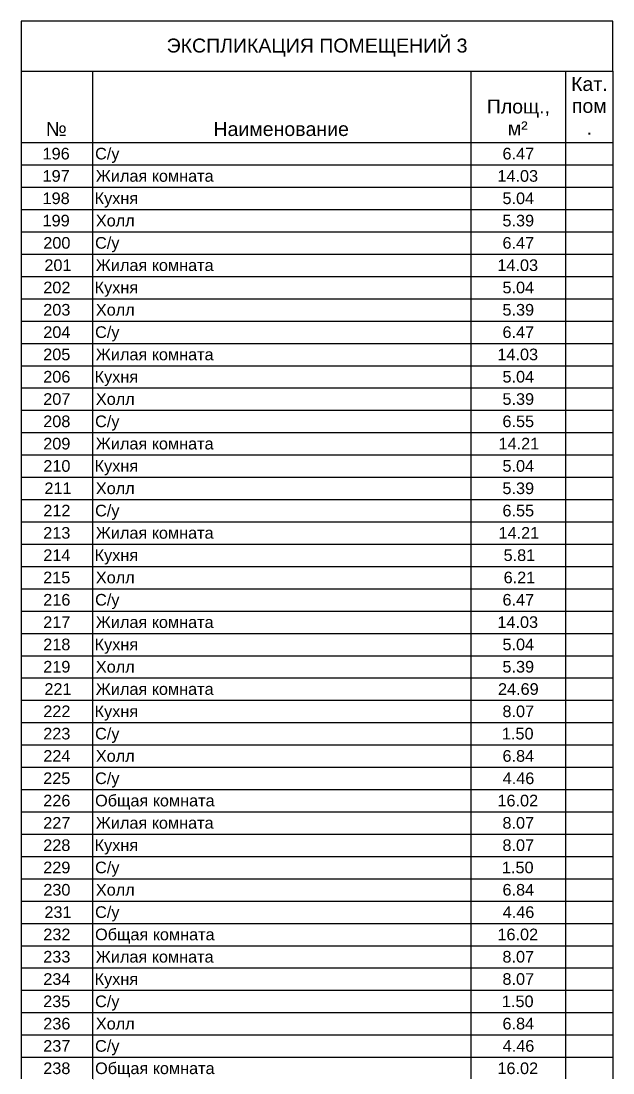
# Model space of a CAD drawing. Header units: millimetres. Extents: x -3463 to 813393, y -106315 to 159215.
# Drawn here: x 311321 to 323826, y 74998 to 97215 of the extents above; entities that cross this region are included whole.
import ezdxf

# ---------------------------------------------------------------- set-up
doc = ezdxf.new("R2010")
doc.units = ezdxf.units.MM
doc.layers.add('PLANS_', color=252, linetype='Continuous')
doc.styles.add('Arial_5', font='arial.ttf', dxfattribs={"height": 2.950599})
doc.styles.add('Arial_6', font='arial.ttf', dxfattribs={"height": 2.458832})

# ---------------------------------------------------------------- blocks, each defined once
blk = doc.blocks.new('A$Ca1e69be8')
at = {"layer": 'PLANS_'}
for p, q in [((-5827, 22141), (-5827, 21083)), ((6678, 22141), (-5827, 22141)), ((6678, 21083), (6678, 22141)), ((-5827, 21083), (-5827, -22837)), ((-5827, 21083), (6678, 21083)), ((-4321, 21083), (-4321, 19567)), ((3675, 21083), (3675, 19567)), ((5678, 21083), (5678, 19567)), ((6678, 21083), (6678, -22837)), ((-4321, 19567), (-5827, 19567)), ((3675, 19567), (-4321, 19567)), ((-4321, 19567), (-4321, 19096)), ((5678, 19567), (3675, 19567)), ((3675, 19567), (3675, 19096)), ((6678, 19567), (5678, 19567)), ((5678, 19567), (5678, 19096)), ((-4321, 19096), (-5827, 19096)), ((3675, 19096), (-4321, 19096)), ((-4321, 19096), (-4321, 18624)), ((5678, 19096), (3675, 19096)), ((3675, 19096), (3675, 18624)), ((6678, 19096), (5678, 19096)), ((5678, 19096), (5678, 18624)), ((-4321, 18624), (-5827, 18624)), ((3675, 18624), (-4321, 18624)), ((-4321, 18624), (-4321, 18153)), ((5678, 18624), (3675, 18624)), ((3675, 18624), (3675, 18153)), ((6678, 18624), (5678, 18624)), ((5678, 18624), (5678, 18153)), ((-4321, 18153), (-5827, 18153)), ((3675, 18153), (-4321, 18153)), ((-4321, 18153), (-4321, 17682)), ((5678, 18153), (3675, 18153)), ((3675, 18153), (3675, 17682)), ((6678, 18153), (5678, 18153)), ((5678, 18153), (5678, 17682)), ((-4321, 17682), (-5827, 17682)), ((3675, 17682), (-4321, 17682)), ((-4321, 17682), (-4321, 17211)), ((5678, 17682), (3675, 17682)), ((3675, 17682), (3675, 17211)), ((6678, 17682), (5678, 17682)), ((5678, 17682), (5678, 17211)), ((-4321, 17211), (-5827, 17211)), ((3675, 17211), (-4321, 17211)), ((-4321, 17211), (-4321, 16740)), ((5678, 17211), (3675, 17211)), ((3675, 17211), (3675, 16740)), ((6678, 17211), (5678, 17211)), ((5678, 17211), (5678, 16740)), ((-4321, 16740), (-5827, 16740)), ((3675, 16740), (-4321, 16740)), ((-4321, 16740), (-4321, 16269)), ((5678, 16740), (3675, 16740)), ((3675, 16740), (3675, 16269)), ((6678, 16740), (5678, 16740)), ((5678, 16740), (5678, 16269)), ((-4321, 16269), (-5827, 16269)), ((3675, 16269), (-4321, 16269)), ((-4321, 16269), (-4321, 15797)), ((5678, 16269), (3675, 16269)), ((3675, 16269), (3675, 15797)), ((6678, 16269), (5678, 16269)), ((5678, 16269), (5678, 15797)), ((-4321, 15797), (-5827, 15797)), ((3675, 15797), (-4321, 15797)), ((-4321, 15797), (-4321, 15326)), ((5678, 15797), (3675, 15797)), ((3675, 15797), (3675, 15326)), ((6678, 15797), (5678, 15797)), ((5678, 15797), (5678, 15326)), ((-4321, 15326), (-5827, 15326)), ((3675, 15326), (-4321, 15326)), ((-4321, 15326), (-4321, 14855)), ((5678, 15326), (3675, 15326)), ((3675, 15326), (3675, 14855)), ((6678, 15326), (5678, 15326)), ((5678, 15326), (5678, 14855)), ((-4321, 14855), (-5827, 14855)), ((3675, 14855), (-4321, 14855)), ((-4321, 14855), (-4321, 14384)), ((5678, 14855), (3675, 14855)), ((3675, 14855), (3675, 14384)), ((6678, 14855), (5678, 14855)), ((5678, 14855), (5678, 14384)), ((-4321, 14384), (-5827, 14384)), ((3675, 14384), (-4321, 14384)), ((-4321, 14384), (-4321, 13913)), ((5678, 14384), (3675, 14384)), ((3675, 14384), (3675, 13913)), ((6678, 14384), (5678, 14384)), ((5678, 14384), (5678, 13913)), ((-4321, 13913), (-5827, 13913)), ((3675, 13913), (-4321, 13913)), ((-4321, 13913), (-4321, 13442)), ((5678, 13913), (3675, 13913)), ((3675, 13913), (3675, 13442)), ((6678, 13913), (5678, 13913)), ((5678, 13913), (5678, 13442)), ((-4321, 13442), (-5827, 13442)), ((3675, 13442), (-4321, 13442)), ((-4321, 13442), (-4321, 12971)), ((5678, 13442), (3675, 13442)), ((3675, 13442), (3675, 12971)), ((6678, 13442), (5678, 13442)), ((5678, 13442), (5678, 12971)), ((-4321, 12971), (-5827, 12971)), ((3675, 12971), (-4321, 12971)), ((-4321, 12971), (-4321, 12499)), ((5678, 12971), (3675, 12971)), ((3675, 12971), (3675, 12499)), ((6678, 12971), (5678, 12971)), ((5678, 12971), (5678, 12499)), ((-4321, 12499), (-5827, 12499)), ((3675, 12499), (-4321, 12499)), ((-4321, 12499), (-4321, 12028)), ((5678, 12499), (3675, 12499)), ((3675, 12499), (3675, 12028)), ((6678, 12499), (5678, 12499)), ((5678, 12499), (5678, 12028)), ((-4321, 12028), (-5827, 12028)), ((3675, 12028), (-4321, 12028)), ((-4321, 12028), (-4321, 11557)), ((5678, 12028), (3675, 12028)), ((3675, 12028), (3675, 11557)), ((6678, 12028), (5678, 12028)), ((5678, 12028), (5678, 11557)), ((-4321, 11557), (-5827, 11557)), ((3675, 11557), (-4321, 11557)), ((-4321, 11557), (-4321, 11086)), ((5678, 11557), (3675, 11557)), ((3675, 11557), (3675, 11086)), ((6678, 11557), (5678, 11557)), ((5678, 11557), (5678, 11086)), ((-4321, 11086), (-5827, 11086)), ((3675, 11086), (-4321, 11086)), ((-4321, 11086), (-4321, 10615)), ((5678, 11086), (3675, 11086)), ((3675, 11086), (3675, 10615)), ((6678, 11086), (5678, 11086)), ((5678, 11086), (5678, 10615)), ((-4321, 10615), (-5827, 10615)), ((3675, 10615), (-4321, 10615)), ((-4321, 10615), (-4321, 10144)), ((5678, 10615), (3675, 10615)), ((3675, 10615), (3675, 10144)), ((6678, 10615), (5678, 10615)), ((5678, 10615), (5678, 10144)), ((-4321, 10144), (-5827, 10144)), ((3675, 10144), (-4321, 10144)), ((-4321, 10144), (-4321, 9672)), ((5678, 10144), (3675, 10144)), ((3675, 10144), (3675, 9672)), ((6678, 10144), (5678, 10144)), ((5678, 10144), (5678, 9672)), ((-4321, 9672), (-5827, 9672)), ((3675, 9672), (-4321, 9672)), ((-4321, 9672), (-4321, 9201)), ((5678, 9672), (3675, 9672)), ((3675, 9672), (3675, 9201)), ((6678, 9672), (5678, 9672)), ((5678, 9672), (5678, 9201)), ((-4321, 9201), (-5827, 9201)), ((3675, 9201), (-4321, 9201)), ((-4321, 9201), (-4321, 8730)), ((5678, 9201), (3675, 9201)), ((3675, 9201), (3675, 8730)), ((6678, 9201), (5678, 9201)), ((5678, 9201), (5678, 8730)), ((-4321, 8730), (-5827, 8730)), ((3675, 8730), (-4321, 8730)), ((-4321, 8730), (-4321, 8259)), ((5678, 8730), (3675, 8730)), ((3675, 8730), (3675, 8259)), ((6678, 8730), (5678, 8730)), ((5678, 8730), (5678, 8259)), ((-4321, 8259), (-5827, 8259)), ((3675, 8259), (-4321, 8259)), ((-4321, 8259), (-4321, 7788)), ((5678, 8259), (3675, 8259)), ((3675, 8259), (3675, 7788)), ((6678, 8259), (5678, 8259)), ((5678, 8259), (5678, 7788)), ((-4321, 7788), (-5827, 7788)), ((3675, 7788), (-4321, 7788)), ((-4321, 7788), (-4321, 7317)), ((5678, 7788), (3675, 7788)), ((3675, 7788), (3675, 7317)), ((6678, 7788), (5678, 7788)), ((5678, 7788), (5678, 7317)), ((-4321, 7317), (-5827, 7317)), ((3675, 7317), (-4321, 7317)), ((-4321, 7317), (-4321, 6846)), ((5678, 7317), (3675, 7317)), ((3675, 7317), (3675, 6846)), ((6678, 7317), (5678, 7317)), ((5678, 7317), (5678, 6846)), ((-4321, 6846), (-5827, 6846)), ((3675, 6846), (-4321, 6846)), ((-4321, 6846), (-4321, 6374)), ((5678, 6846), (3675, 6846)), ((3675, 6846), (3675, 6374)), ((6678, 6846), (5678, 6846)), ((5678, 6846), (5678, 6374)), ((-4321, 6374), (-5827, 6374)), ((3675, 6374), (-4321, 6374)), ((-4321, 6374), (-4321, 5903)), ((5678, 6374), (3675, 6374)), ((3675, 6374), (3675, 5903)), ((6678, 6374), (5678, 6374)), ((5678, 6374), (5678, 5903)), ((-4321, 5903), (-5827, 5903)), ((3675, 5903), (-4321, 5903)), ((-4321, 5903), (-4321, 5432)), ((5678, 5903), (3675, 5903)), ((3675, 5903), (3675, 5432)), ((6678, 5903), (5678, 5903)), ((5678, 5903), (5678, 5432)), ((-4321, 5432), (-5827, 5432)), ((3675, 5432), (-4321, 5432)), ((-4321, 5432), (-4321, 4961)), ((5678, 5432), (3675, 5432)), ((3675, 5432), (3675, 4961)), ((6678, 5432), (5678, 5432)), ((5678, 5432), (5678, 4961)), ((-4321, 4961), (-5827, 4961)), ((3675, 4961), (-4321, 4961)), ((-4321, 4961), (-4321, 4490)), ((5678, 4961), (3675, 4961)), ((3675, 4961), (3675, 4490)), ((6678, 4961), (5678, 4961)), ((5678, 4961), (5678, 4490)), ((-4321, 4490), (-5827, 4490)), ((3675, 4490), (-4321, 4490)), ((-4321, 4490), (-4321, 4019)), ((5678, 4490), (3675, 4490)), ((3675, 4490), (3675, 4019)), ((6678, 4490), (5678, 4490)), ((5678, 4490), (5678, 4019)), ((-4321, 4019), (-5827, 4019)), ((3675, 4019), (-4321, 4019)), ((-4321, 4019), (-4321, 3547)), ((5678, 4019), (3675, 4019)), ((3675, 4019), (3675, 3547)), ((6678, 4019), (5678, 4019)), ((5678, 4019), (5678, 3547)), ((-4321, 3547), (-5827, 3547)), ((3675, 3547), (-4321, 3547)), ((-4321, 3547), (-4321, 3076)), ((5678, 3547), (3675, 3547)), ((3675, 3547), (3675, 3076)), ((6678, 3547), (5678, 3547)), ((5678, 3547), (5678, 3076)), ((-4321, 3076), (-5827, 3076)), ((3675, 3076), (-4321, 3076)), ((-4321, 3076), (-4321, 2605)), ((5678, 3076), (3675, 3076)), ((3675, 3076), (3675, 2605)), ((6678, 3076), (5678, 3076)), ((5678, 3076), (5678, 2605)), ((-4321, 2605), (-5827, 2605)), ((3675, 2605), (-4321, 2605)), ((-4321, 2605), (-4321, 2134)), ((5678, 2605), (3675, 2605)), ((3675, 2605), (3675, 2134)), ((6678, 2605), (5678, 2605)), ((5678, 2605), (5678, 2134)), ((-4321, 2134), (-5827, 2134)), ((3675, 2134), (-4321, 2134)), ((-4321, 2134), (-4321, 1663)), ((5678, 2134), (3675, 2134)), ((3675, 2134), (3675, 1663)), ((6678, 2134), (5678, 2134)), ((5678, 2134), (5678, 1663)), ((-4321, 1663), (-5827, 1663)), ((3675, 1663), (-4321, 1663)), ((-4321, 1663), (-4321, 1192)), ((5678, 1663), (3675, 1663)), ((3675, 1663), (3675, 1192)), ((6678, 1663), (5678, 1663)), ((5678, 1663), (5678, 1192)), ((-4321, 1192), (-5827, 1192)), ((3675, 1192), (-4321, 1192)), ((-4321, 1192), (-4321, 721)), ((5678, 1192), (3675, 1192)), ((3675, 1192), (3675, 721)), ((6678, 1192), (5678, 1192)), ((5678, 1192), (5678, 721)), ((-4321, 721), (-5827, 721)), ((3675, 721), (-4321, 721)), ((-4321, 721), (-4321, 249)), ((5678, 721), (3675, 721)), ((3675, 721), (3675, 249)), ((6678, 721), (5678, 721)), ((5678, 721), (5678, 249)), ((-4321, 249), (-5827, 249)), ((3675, 249), (-4321, 249)), ((-4321, 249), (-4321, -222)), ((5678, 249), (3675, 249)), ((3675, 249), (3675, -222)), ((6678, 249), (5678, 249)), ((5678, 249), (5678, -222))]:
    blk.add_line(p, q, dxfattribs=at)
at = {"layer": 'PLANS_', "lineweight": -3}
for s, height, style, p in [('ЭКСПЛИКАЦИЯ ПОМЕЩЕНИЙ 3', 295.06, 'Arial_5', (-2751, 21476)), ('Кат.', 295.1, 'Arial_5', (5793, 20664)), ('Площ.,', 295.1, 'Arial_5', (4012, 20189)), ('пом', 295.1, 'Arial_5', (5810, 20202)), ('№', 295, 'Arial_5', (-5303, 19713)), ('Наименование', 295.06, 'Arial_5', (-1762, 19713)), ('²', 295, 'Arial_5', (4739, 19727)), ('м', 295, 'Arial_5', (4456, 19727)), ('.', 295, 'Arial_5', (6120, 19741)), ('196', 245.9, 'Arial_6', (-5372, 19218)), ('С/у', 245.9, 'Arial_6', (-4263, 19218)), ('6.47', 245.9, 'Arial_6', (4344, 19218)), ('197', 245.9, 'Arial_6', (-5372, 18747)), ('Жилая комната', 245.88, 'Arial_6', (-4247, 18747)), ('14.03', 245.9, 'Arial_6', (4236, 18747)), ('198', 245.9, 'Arial_6', (-5372, 18275)), ('Кухня', 245.9, 'Arial_6', (-4273, 18275)), ('5.04', 245.9, 'Arial_6', (4344, 18275)), ('199', 245.9, 'Arial_6', (-5372, 17804)), ('Холл', 245.9, 'Arial_6', (-4247, 17804)), ('5.39', 245.9, 'Arial_6', (4343, 17804)), ('200', 245.9, 'Arial_6', (-5357, 17333)), ('С/у', 245.9, 'Arial_6', (-4263, 17333)), ('6.47', 245.9, 'Arial_6', (4344, 17333)), ('201', 245.9, 'Arial_6', (-5334, 16862)), ('Жилая комната', 245.88, 'Arial_6', (-4247, 16862)), ('14.03', 245.9, 'Arial_6', (4236, 16862)), ('202', 245.9, 'Arial_6', (-5357, 16391)), ('Кухня', 245.9, 'Arial_6', (-4273, 16391)), ('5.04', 245.9, 'Arial_6', (4344, 16391)), ('203', 245.9, 'Arial_6', (-5358, 15920)), ('Холл', 245.9, 'Arial_6', (-4247, 15920)), ('5.39', 245.9, 'Arial_6', (4343, 15920)), ('204', 245.9, 'Arial_6', (-5357, 15448)), ('С/у', 245.9, 'Arial_6', (-4263, 15448)), ('6.47', 245.9, 'Arial_6', (4344, 15448)), ('205', 245.9, 'Arial_6', (-5359, 14977)), ('Жилая комната', 245.88, 'Arial_6', (-4247, 14977)), ('14.03', 245.9, 'Arial_6', (4236, 14977)), ('206', 245.9, 'Arial_6', (-5358, 14506)), ('Кухня', 245.9, 'Arial_6', (-4273, 14506)), ('5.04', 245.9, 'Arial_6', (4344, 14506)), ('207', 245.9, 'Arial_6', (-5358, 14035)), ('Холл', 245.9, 'Arial_6', (-4247, 14035)), ('5.39', 245.9, 'Arial_6', (4343, 14035)), ('208', 245.9, 'Arial_6', (-5358, 13564)), ('С/у', 245.9, 'Arial_6', (-4263, 13564)), ('6.55', 245.9, 'Arial_6', (4343, 13564)), ('209', 245.9, 'Arial_6', (-5358, 13093)), ('Жилая комната', 245.88, 'Arial_6', (-4247, 13093)), ('14.21', 245.9, 'Arial_6', (4260, 13093)), ('210', 245.9, 'Arial_6', (-5357, 12622)), ('Кухня', 245.9, 'Arial_6', (-4273, 12622)), ('5.04', 245.9, 'Arial_6', (4344, 12622)), ('211', 245.9, 'Arial_6', (-5334, 12150)), ('Холл', 245.9, 'Arial_6', (-4247, 12150)), ('5.39', 245.9, 'Arial_6', (4343, 12150)), ('212', 245.9, 'Arial_6', (-5357, 11679)), ('С/у', 245.9, 'Arial_6', (-4263, 11679)), ('6.55', 245.9, 'Arial_6', (4343, 11679)), ('213', 245.9, 'Arial_6', (-5358, 11208)), ('Жилая комната', 245.88, 'Arial_6', (-4247, 11208)), ('14.21', 245.9, 'Arial_6', (4260, 11208)), ('214', 245.9, 'Arial_6', (-5357, 10737)), ('Кухня', 245.9, 'Arial_6', (-4273, 10737)), ('5.81', 245.9, 'Arial_6', (4367, 10737)), ('215', 245.9, 'Arial_6', (-5359, 10266)), ('Холл', 245.9, 'Arial_6', (-4247, 10266)), ('6.21', 245.9, 'Arial_6', (4368, 10266)), ('216', 245.9, 'Arial_6', (-5358, 9795)), ('С/у', 245.9, 'Arial_6', (-4263, 9795)), ('6.47', 245.9, 'Arial_6', (4344, 9795)), ('217', 245.9, 'Arial_6', (-5358, 9323)), ('Жилая комната', 245.88, 'Arial_6', (-4247, 9323)), ('14.03', 245.9, 'Arial_6', (4236, 9323)), ('218', 245.9, 'Arial_6', (-5358, 8852)), ('Кухня', 245.9, 'Arial_6', (-4273, 8852)), ('5.04', 245.9, 'Arial_6', (4344, 8852)), ('219', 245.9, 'Arial_6', (-5358, 8381)), ('Холл', 245.9, 'Arial_6', (-4247, 8381)), ('5.39', 245.9, 'Arial_6', (4343, 8381)), ('221', 245.9, 'Arial_6', (-5334, 7910)), ('Жилая комната', 245.88, 'Arial_6', (-4247, 7910)), ('24.69', 245.9, 'Arial_6', (4249, 7910)), ('222', 245.9, 'Arial_6', (-5357, 7439)), ('Кухня', 245.9, 'Arial_6', (-4273, 7439)), ('8.07', 245.9, 'Arial_6', (4343, 7439)), ('223', 245.9, 'Arial_6', (-5358, 6968)), ('С/у', 245.9, 'Arial_6', (-4263, 6968)), ('1.50', 245.9, 'Arial_6', (4332, 6968)), ('224', 245.9, 'Arial_6', (-5357, 6497)), ('Холл', 245.9, 'Arial_6', (-4247, 6497)), ('6.84', 245.9, 'Arial_6', (4344, 6497)), ('225', 245.9, 'Arial_6', (-5359, 6025)), ('С/у', 245.9, 'Arial_6', (-4263, 6025)), ('4.46', 245.9, 'Arial_6', (4348, 6025)), ('226', 245.9, 'Arial_6', (-5358, 5554)), ('Общая комната', 245.88, 'Arial_6', (-4263, 5554)), ('16.02', 245.9, 'Arial_6', (4237, 5554)), ('227', 245.9, 'Arial_6', (-5358, 5083)), ('8.07', 245.9, 'Arial_6', (4343, 5083)), ('Жилая комната', 245.88, 'Arial_6', (-4247, 5083)), ('228', 245.9, 'Arial_6', (-5358, 4612)), ('Кухня', 245.9, 'Arial_6', (-4273, 4612)), ('8.07', 245.9, 'Arial_6', (4343, 4612)), ('229', 245.9, 'Arial_6', (-5358, 4141)), ('С/у', 245.9, 'Arial_6', (-4263, 4141)), ('1.50', 245.9, 'Arial_6', (4332, 4141)), ('230', 245.9, 'Arial_6', (-5357, 3670)), ('Холл', 245.9, 'Arial_6', (-4247, 3670)), ('6.84', 245.9, 'Arial_6', (4344, 3670)), ('231', 245.9, 'Arial_6', (-5334, 3198)), ('С/у', 245.9, 'Arial_6', (-4263, 3198)), ('4.46', 245.9, 'Arial_6', (4348, 3198)), ('232', 245.9, 'Arial_6', (-5357, 2727)), ('Общая комната', 245.88, 'Arial_6', (-4263, 2727)), ('16.02', 245.9, 'Arial_6', (4237, 2727)), ('233', 245.9, 'Arial_6', (-5358, 2256)), ('Жилая комната', 245.88, 'Arial_6', (-4247, 2256)), ('8.07', 245.9, 'Arial_6', (4343, 2256)), ('234', 245.9, 'Arial_6', (-5357, 1785)), ('Кухня', 245.9, 'Arial_6', (-4273, 1785)), ('8.07', 245.9, 'Arial_6', (4343, 1785)), ('235', 245.9, 'Arial_6', (-5359, 1314)), ('С/у', 245.9, 'Arial_6', (-4263, 1314)), ('1.50', 245.9, 'Arial_6', (4332, 1314)), ('236', 245.9, 'Arial_6', (-5358, 843)), ('Холл', 245.9, 'Arial_6', (-4247, 843)), ('6.84', 245.9, 'Arial_6', (4344, 843)), ('237', 245.9, 'Arial_6', (-5358, 372)), ('С/у', 245.9, 'Arial_6', (-4263, 372)), ('4.46', 245.9, 'Arial_6', (4348, 372)), ('238', 245.9, 'Arial_6', (-5358, -100)), ('Общая комната', 245.88, 'Arial_6', (-4263, -100)), ('16.02', 245.9, 'Arial_6', (4237, -100))]:
    blk.add_text(s, height=height, dxfattribs=dict(at, style=style)).set_placement(p)

msp = doc.modelspace()

# ---------------------------------------------------------------- block references
at = {"layer": 'PLANS_'}
msp.add_blockref('A$Ca1e69be8', (317148, 75074), dxfattribs=at)

doc.saveas('drawing.dxf')
